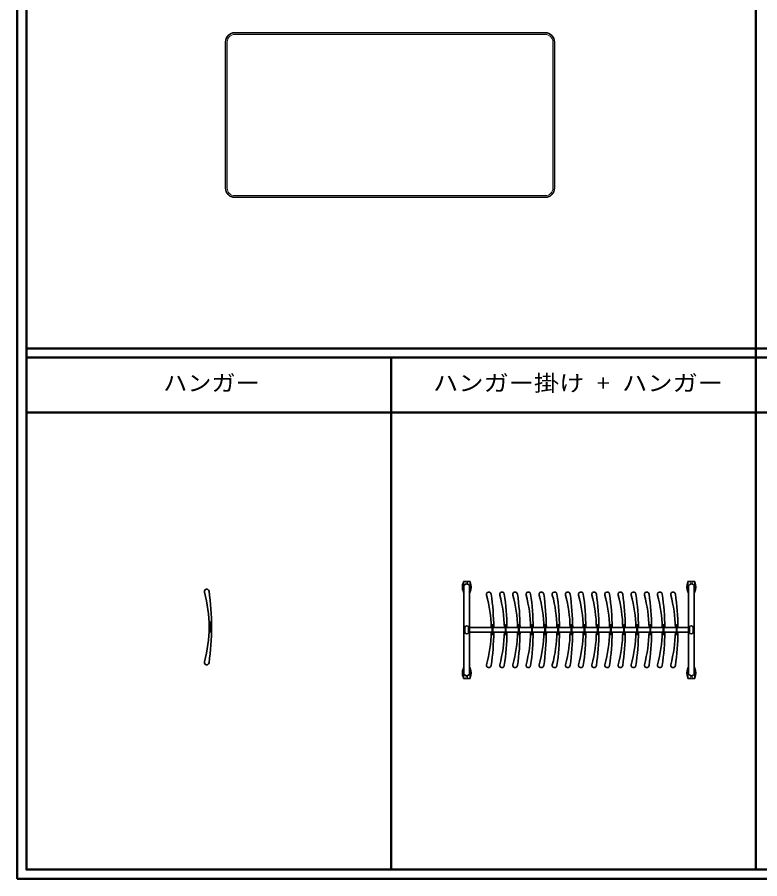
# Model space of a CAD drawing. Units: millimetres, scale not verified. Extents: x -27958 to 16946, y -4245 to 4259.
# Drawn here: x -6079 to -2015, y -4245 to 468 of the extents above; entities that cross this region are included whole.
import ezdxf
from ezdxf.enums import TextEntityAlignment as Align

# ---------------------------------------------------------------- set-up
doc = ezdxf.new("R2010")
doc.units = ezdxf.units.MM
doc.header["$LTSCALE"] = 30
doc.layers.add('0-0', color=7, linetype='Continuous', lineweight=35)
doc.layers.add('0-F', color=2, linetype='Continuous', lineweight=50)
doc.styles.add('ＭＳ 明朝', font='')
doc.styles.get('ＭＳ 明朝').set_extended_font_data('MS Mincho')

msp = doc.modelspace()

# ---------------------------------------------------------------- linework, layer by layer
at = {"layer": '0-0'}
for p, q in [((-3188.95, 382.96), (-4888.95, 382.96)), ((-4938.95, 332.96), (-4938.95, -467.04)), ((-3138.95, -467.04), (-3138.95, 332.96)), ((-4888.95, -517.04), (-3188.95, -517.04)), ((-3637.66, -2679.56), (-3637.66, -2619.56)), ((-3637.66, -2619.56), (-3622.16, -2619.56)), ((-3615.16, -2619.56), (-3599.66, -2619.56)), ((-3599.66, -2619.56), (-3599.66, -2679.56)), ((-2408.78, -2679.56), (-2408.78, -2619.56)), ((-2408.78, -2619.56), (-2393.28, -2619.56)), ((-2386.28, -2619.56), (-2370.78, -2619.56)), ((-2370.78, -2619.56), (-2370.78, -2679.56)), ((-3635.1, -2679.56), (-3637.66, -2679.56)), ((-3635.1, -2642.42), (-3635.1, -3058.56)), ((-3603.1, -2870.99), (-3603.1, -2642.42)), ((-3599.66, -2679.56), (-3603.1, -2679.56)), ((-2406.22, -2679.56), (-2408.78, -2679.56)), ((-2406.22, -2870.99), (-2406.22, -2642.42)), ((-2374.22, -2642.42), (-2374.22, -3124.57)), ((-2370.78, -2679.56), (-2374.22, -2679.56)), ((-5023.67, -2842.88), (-5023.67, -2892.88)), ((-5020.67, -2892.88), (-5020.67, -2842.88)), ((-3628.66, -2870.99), (-3628.66, -2895.99)), ((-3604.66, -2870.99), (-3479.7, -2870.99)), ((-3479.7, -2858.49), (-3479.7, -2908.49)), ((-3476.7, -2908.49), (-3476.7, -2858.49)), ((-3476.7, -2870.99), (-3407.7, -2870.99)), ((-3407.7, -2858.49), (-3407.7, -2908.49)), ((-3404.7, -2908.49), (-3404.7, -2858.49)), ((-3404.7, -2870.99), (-3335.7, -2870.99)), ((-3335.7, -2858.49), (-3335.7, -2908.49)), ((-3332.7, -2908.49), (-3332.7, -2858.49)), ((-3332.7, -2870.99), (-3263.7, -2870.99)), ((-3263.7, -2858.49), (-3263.7, -2908.49)), ((-3260.7, -2908.49), (-3260.7, -2858.49)), ((-3260.7, -2870.99), (-3191.7, -2870.99)), ((-3191.7, -2858.49), (-3191.7, -2908.49)), ((-3188.7, -2908.49), (-3188.7, -2858.49)), ((-3188.7, -2870.99), (-3119.7, -2870.99)), ((-3119.7, -2858.49), (-3119.7, -2908.49)), ((-3116.7, -2908.49), (-3116.7, -2858.49)), ((-3116.7, -2870.99), (-3047.7, -2870.99)), ((-3047.7, -2858.49), (-3047.7, -2908.49)), ((-3044.7, -2908.49), (-3044.7, -2858.49)), ((-3044.7, -2870.99), (-2975.7, -2870.99)), ((-2975.7, -2858.49), (-2975.7, -2908.49)), ((-2972.7, -2908.49), (-2972.7, -2858.49)), ((-2972.7, -2870.99), (-2903.7, -2870.99)), ((-2903.7, -2858.49), (-2903.7, -2908.49)), ((-2900.7, -2908.49), (-2900.7, -2858.49)), ((-2900.7, -2870.99), (-2831.7, -2870.99)), ((-2831.7, -2858.49), (-2831.7, -2908.49)), ((-2828.7, -2908.49), (-2828.7, -2858.49)), ((-2828.7, -2870.99), (-2759.7, -2870.99)), ((-2759.7, -2858.49), (-2759.7, -2908.49)), ((-2756.7, -2908.49), (-2756.7, -2858.49)), ((-2756.7, -2870.99), (-2687.7, -2870.99)), ((-2687.7, -2858.49), (-2687.7, -2908.49)), ((-2684.7, -2908.49), (-2684.7, -2858.49)), ((-2684.7, -2870.99), (-2615.7, -2870.99)), ((-2615.7, -2858.49), (-2615.7, -2908.49)), ((-2612.7, -2908.49), (-2612.7, -2858.49)), ((-2612.7, -2870.99), (-2543.7, -2870.99)), ((-2543.7, -2858.49), (-2543.7, -2908.49)), ((-2540.7, -2908.49), (-2540.7, -2858.49)), ((-2540.7, -2870.99), (-2471.7, -2870.99)), ((-2471.7, -2858.49), (-2471.7, -2908.49)), ((-2468.7, -2908.49), (-2468.7, -2858.49)), ((-2468.7, -2870.99), (-2404.66, -2870.99)), ((-2380.66, -2870.99), (-2380.66, -2895.99)), ((-3604.66, -2895.99), (-3479.7, -2895.99)), ((-3603.1, -2895.99), (-3603.1, -3124.57)), ((-3476.7, -2895.99), (-3407.7, -2895.99)), ((-3404.7, -2895.99), (-3335.7, -2895.99)), ((-3332.7, -2895.99), (-3263.7, -2895.99)), ((-3260.7, -2895.99), (-3191.7, -2895.99)), ((-3188.7, -2895.99), (-3119.7, -2895.99)), ((-3116.7, -2895.99), (-3047.7, -2895.99)), ((-3044.7, -2895.99), (-2975.7, -2895.99)), ((-2972.7, -2895.99), (-2903.7, -2895.99)), ((-2900.7, -2895.99), (-2831.7, -2895.99)), ((-2828.7, -2895.99), (-2759.7, -2895.99)), ((-2756.7, -2895.99), (-2687.7, -2895.99)), ((-2684.7, -2895.99), (-2615.7, -2895.99)), ((-2612.7, -2895.99), (-2543.7, -2895.99)), ((-2540.7, -2895.99), (-2471.7, -2895.99)), ((-2468.7, -2895.99), (-2404.66, -2895.99)), ((-2406.22, -2895.99), (-2406.22, -3124.57)), ((-3635.1, -3058.73), (-3635.1, -3124.57)), ((-3637.66, -3089.56), (-3637.66, -3149.56)), ((-3635.1, -3089.56), (-3637.66, -3089.56)), ((-3599.66, -3089.56), (-3603.1, -3089.56)), ((-3599.66, -3149.56), (-3599.66, -3089.56)), ((-2406.22, -3089.56), (-2408.78, -3089.56)), ((-2370.78, -3089.56), (-2374.22, -3089.56)), ((-2370.78, -3149.56), (-2370.78, -3089.56)), ((-3637.66, -3149.56), (-3622.16, -3149.56)), ((-3615.16, -3149.56), (-3599.66, -3149.56)), ((-2386.28, -3149.56), (-2370.78, -3149.56))]:
    msp.add_line(p, q, dxfattribs=at)
at = {"layer": '0-0', "color": 4, "lineweight": 18}
for p, q in [((-4929.95, 332.96), (-4929.95, -467.04)), ((-3188.95, 373.96), (-4888.95, 373.96)), ((-3147.95, -467.04), (-3147.95, 332.96)), ((-4888.95, -508.04), (-3188.95, -508.04))]:
    msp.add_line(p, q, dxfattribs=at)
for points in [[(-3622.16, -2617.56), (-3615.16, -2617.56), (-3615.16, -2631.56), (-3622.16, -2631.56)], [(-2393.28, -2617.56), (-2386.28, -2617.56), (-2386.28, -2631.56), (-2393.28, -2631.56)], [(-3628.66, -2875.99), (-3628.66, -2890.99), (-3630.16, -2890.99), (-3630.16, -2875.99)], [(-2380.66, -2875.99), (-2380.66, -2890.99), (-2379.16, -2890.99), (-2379.16, -2875.99)], [(-3622.16, -3151.56), (-3615.16, -3151.56), (-3615.16, -3137.56), (-3622.16, -3137.56)], [(-2393.28, -3151.56), (-2386.28, -3151.56), (-2386.28, -3137.56), (-2393.28, -3137.56)]]:
    msp.add_lwpolyline(points, close=True, dxfattribs=at)
at = {"layer": '0-0'}
for points in [[(-3608.66, -2899.99), (-3604.66, -2899.99), (-3604.66, -2866.99), (-3608.66, -2866.99)], [(-2400.66, -2866.99), (-2400.66, -2899.99), (-2404.66, -2899.99), (-2404.66, -2866.99)]]:
    msp.add_lwpolyline(points, close=True, dxfattribs=at)
msp.add_lwpolyline([(-2408.78, -3089.56), (-2408.78, -3149.56), (-2393.28, -3149.56)], dxfattribs=at)
for centre, radius, start, end in [((-4888.95, 332.96), 50, 90, 180), ((-3188.95, 332.96), 50, 0, 90), ((-4888.95, -467.04), 50, 180, 270), ((-3188.95, -467.04), 50, 270, 0), ((-3577.66, -2649.56), 65, 157.38014, 202.61986), ((-3619.1, -2650.22), 17.8, 25.98923, 154.01077), ((-3659.66, -2649.56), 65, 337.38014, 22.61986), ((-2348.78, -2649.56), 65, 157.38014, 202.61986), ((-2389.34, -2650.22), 17.8, 25.98923, 154.01077), ((-2430.78, -2649.56), 65, 337.38014, 22.61986), ((-5042.17, -2673.88), 13, 8.25518, 195.26666), ((-5752.94, -2867.88), 723.77, 344.73334, 15.26666), ((-6379.32, -2867.88), 1364.14, 351.74482, 8.25518), ((-3498.2, -2689.49), 13, 8.25518, 195.26666), ((-3426.2, -2689.49), 13, 8.25518, 195.26666), ((-3354.2, -2689.49), 13, 8.25518, 195.26666), ((-3282.2, -2689.49), 13, 8.25518, 195.26666), ((-3210.2, -2689.49), 13, 8.25518, 195.26666), ((-3138.2, -2689.49), 13, 8.25518, 195.26666), ((-3066.2, -2689.49), 13, 8.25518, 195.26666), ((-2994.2, -2689.49), 13, 8.25518, 195.26666), ((-2922.2, -2689.49), 13, 8.25518, 195.26666), ((-2850.2, -2689.49), 13, 8.25518, 195.26666), ((-2778.2, -2689.49), 13, 8.25518, 195.26666), ((-2706.2, -2689.49), 13, 8.25518, 195.26666), ((-2634.2, -2689.49), 13, 8.25518, 195.26666), ((-2562.2, -2689.49), 13, 8.25518, 195.26666), ((-2490.2, -2689.49), 13, 8.25518, 195.26666), ((-4208.97, -2883.49), 723.77, 0.98959, 15.26666), ((-4835.35, -2883.49), 1364.14, 0.52502, 8.25518), ((-4136.97, -2883.49), 723.77, 0.98959, 15.26666), ((-4763.35, -2883.49), 1364.14, 0.52502, 8.25518), ((-4064.97, -2883.49), 723.77, 0.98959, 15.26666), ((-4691.35, -2883.49), 1364.14, 0.52502, 8.25518), ((-3992.97, -2883.49), 723.77, 0.98959, 15.26666), ((-4619.35, -2883.49), 1364.14, 0.52502, 8.25518), ((-3920.97, -2883.49), 723.77, 0.98959, 15.26666), ((-4547.35, -2883.49), 1364.14, 0.52502, 8.25518), ((-3848.97, -2883.49), 723.77, 0.98959, 15.26666), ((-4475.35, -2883.49), 1364.14, 0.52502, 8.25518), ((-3776.97, -2883.49), 723.77, 0.98959, 15.26666), ((-4403.35, -2883.49), 1364.14, 0.52502, 8.25518), ((-3704.97, -2883.49), 723.77, 0.98959, 15.26666), ((-4331.35, -2883.49), 1364.14, 0.52502, 8.25518), ((-3632.97, -2883.49), 723.77, 0.98959, 15.26666), ((-4259.35, -2883.49), 1364.14, 0.52502, 8.25518), ((-3560.97, -2883.49), 723.77, 0.98959, 15.26666), ((-4187.35, -2883.49), 1364.14, 0.52502, 8.25518), ((-3488.97, -2883.49), 723.77, 0.98959, 15.26666), ((-4115.35, -2883.49), 1364.14, 0.52502, 8.25518), ((-3416.97, -2883.49), 723.77, 0.98959, 15.26666), ((-4043.35, -2883.49), 1364.14, 0.52502, 8.25518), ((-3344.97, -2883.49), 723.77, 0.98959, 15.26666), ((-3971.35, -2883.49), 1364.14, 0.52502, 8.25518), ((-3272.97, -2883.49), 723.77, 0.98959, 15.26666), ((-3899.35, -2883.49), 1364.14, 0.52502, 8.25518), ((-3200.97, -2883.49), 723.77, 0.98959, 15.26666), ((-3827.35, -2883.49), 1364.14, 0.52502, 8.25518), ((-5022.17, -2842.88), 2.5, 306.8699, 233.1301), ((-5022.17, -2842.88), 1.5, 0, 180), ((-3618.66, -2870.99), 10, 0, 180), ((-3478.2, -2858.49), 2.5, 306.8699, 233.1301), ((-3478.2, -2858.49), 1.5, 0, 180), ((-3406.2, -2858.49), 2.5, 306.8699, 233.1301), ((-3406.2, -2858.49), 1.5, 0, 180), ((-3334.2, -2858.49), 2.5, 306.8699, 233.1301), ((-3334.2, -2858.49), 1.5, 0, 180), ((-3262.2, -2858.49), 2.5, 306.8699, 233.1301), ((-3262.2, -2858.49), 1.5, 0, 180), ((-3190.2, -2858.49), 2.5, 306.8699, 233.1301), ((-3190.2, -2858.49), 1.5, 0, 180), ((-3118.2, -2858.49), 2.5, 306.8699, 233.1301), ((-3118.2, -2858.49), 1.5, 0, 180), ((-3046.2, -2858.49), 2.5, 306.8699, 233.1301), ((-3046.2, -2858.49), 1.5, 0, 180), ((-2974.2, -2858.49), 2.5, 306.8699, 233.1301), ((-2974.2, -2858.49), 1.5, 0, 180), ((-2902.2, -2858.49), 2.5, 306.8699, 233.1301), ((-2902.2, -2858.49), 1.5, 0, 180), ((-2830.2, -2858.49), 2.5, 306.8699, 233.1301), ((-2830.2, -2858.49), 1.5, 0, 180), ((-2758.2, -2858.49), 2.5, 306.8699, 233.1301), ((-2758.2, -2858.49), 1.5, 0, 180), ((-2686.2, -2858.49), 2.5, 306.8699, 233.1301), ((-2686.2, -2858.49), 1.5, 0, 180), ((-2614.2, -2858.49), 2.5, 306.8699, 233.1301), ((-2614.2, -2858.49), 1.5, 0, 180), ((-2542.2, -2858.49), 2.5, 306.8699, 233.1301), ((-2542.2, -2858.49), 1.5, 0, 180), ((-2470.2, -2858.49), 2.5, 306.8699, 233.1301), ((-2470.2, -2858.49), 1.5, 0, 180), ((-2390.66, -2870.99), 10, 0, 180), ((-5022.17, -2892.88), 1.5, 180, 0), ((-3618.66, -2895.99), 10, 180, 0), ((-4208.97, -2883.49), 723.77, 344.73334, 359.01041), ((-4835.35, -2883.49), 1364.14, 351.74482, 359.47498), ((-3478.2, -2908.49), 1.5, 180, 0), ((-4136.97, -2883.49), 723.77, 344.73334, 359.01041), ((-4763.35, -2883.49), 1364.14, 351.74482, 359.47498), ((-3406.2, -2908.49), 1.5, 180, 0), ((-4064.97, -2883.49), 723.77, 344.73334, 359.01041), ((-4691.35, -2883.49), 1364.14, 351.74482, 359.47498), ((-3334.2, -2908.49), 1.5, 180, 0), ((-3992.97, -2883.49), 723.77, 344.73334, 359.01041), ((-4619.35, -2883.49), 1364.14, 351.74482, 359.47498), ((-3262.2, -2908.49), 1.5, 180, 0), ((-3920.97, -2883.49), 723.77, 344.73334, 359.01041), ((-4547.35, -2883.49), 1364.14, 351.74482, 359.47498), ((-3190.2, -2908.49), 1.5, 180, 0), ((-3848.97, -2883.49), 723.77, 344.73334, 359.01041), ((-4475.35, -2883.49), 1364.14, 351.74482, 359.47498), ((-3118.2, -2908.49), 1.5, 180, 0), ((-3776.97, -2883.49), 723.77, 344.73334, 359.01041), ((-4403.35, -2883.49), 1364.14, 351.74482, 359.47498), ((-3046.2, -2908.49), 1.5, 180, 0), ((-3704.97, -2883.49), 723.77, 344.73334, 359.01041), ((-4331.35, -2883.49), 1364.14, 351.74482, 359.47498), ((-2974.2, -2908.49), 1.5, 180, 0), ((-3632.97, -2883.49), 723.77, 344.73334, 359.01041), ((-4259.35, -2883.49), 1364.14, 351.74482, 359.47498), ((-2902.2, -2908.49), 1.5, 180, 0), ((-3560.97, -2883.49), 723.77, 344.73334, 359.01041), ((-4187.35, -2883.49), 1364.14, 351.74482, 359.47498), ((-2830.2, -2908.49), 1.5, 180, 0), ((-3488.97, -2883.49), 723.77, 344.73334, 359.01041), ((-4115.35, -2883.49), 1364.14, 351.74482, 359.47498), ((-2758.2, -2908.49), 1.5, 180, 0), ((-3416.97, -2883.49), 723.77, 344.73334, 359.01041), ((-4043.35, -2883.49), 1364.14, 351.74482, 359.47498), ((-2686.2, -2908.49), 1.5, 180, 0), ((-3344.97, -2883.49), 723.77, 344.73334, 359.01041), ((-3971.35, -2883.49), 1364.14, 351.74482, 359.47498), ((-2614.2, -2908.49), 1.5, 180, 0), ((-3272.97, -2883.49), 723.77, 344.73334, 359.01041), ((-3899.35, -2883.49), 1364.14, 351.74482, 359.47498), ((-2542.2, -2908.49), 1.5, 180, 0), ((-3200.97, -2883.49), 723.77, 344.73334, 359.01041), ((-3827.35, -2883.49), 1364.14, 351.74482, 359.47498), ((-2470.2, -2908.49), 1.5, 180, 0), ((-2390.66, -2895.99), 10, 180, 0), ((-5042.17, -3061.88), 13, 164.73334, 351.74482), ((-3577.66, -3119.56), 65, 157.38014, 202.61986), ((-3659.66, -3119.56), 65, 337.38014, 22.61986), ((-3498.2, -3077.49), 13, 164.73334, 351.74482), ((-3426.2, -3077.49), 13, 164.73334, 351.74482), ((-3354.2, -3077.49), 13, 164.73334, 351.74482), ((-3282.2, -3077.49), 13, 164.73334, 351.74482), ((-3210.2, -3077.49), 13, 164.73334, 351.74482), ((-3138.2, -3077.49), 13, 164.73334, 351.74482), ((-3066.2, -3077.49), 13, 164.73334, 351.74482), ((-2994.2, -3077.49), 13, 164.73334, 351.74482), ((-2922.2, -3077.49), 13, 164.73334, 351.74482), ((-2850.2, -3077.49), 13, 164.73334, 351.74482), ((-2778.2, -3077.49), 13, 164.73334, 351.74482), ((-2706.2, -3077.49), 13, 164.73334, 351.74482), ((-2634.2, -3077.49), 13, 164.73334, 351.74482), ((-2562.2, -3077.49), 13, 164.73334, 351.74482), ((-2490.2, -3077.49), 13, 164.73334, 351.74482), ((-2348.78, -3119.56), 65, 157.38014, 202.61986), ((-2430.78, -3119.56), 65, 337.38014, 22.61986), ((-3619.1, -3116.77), 17.8, 205.98923, 334.01077), ((-2389.34, -3116.77), 17.8, 205.98923, 334.01077)]:
    msp.add_arc(centre, radius, start, end, dxfattribs=at)
at = {"layer": '0-0', "color": 4, "lineweight": 18}
for centre, start, end in [((-4888.95, 332.96), 90, 180), ((-3188.95, 332.96), 0, 90), ((-4888.95, -467.04), 180, 270), ((-3188.95, -467.04), 270, 0)]:
    msp.add_arc(centre, 41, start, end, dxfattribs=at)
at = {"layer": '0-F'}
for p, q in [((-6079.11, -4245.37), (-6079.11, 4259.26)), ((-2037.49, -4195.37), (-2037.49, 4209.26)), ((-6029.11, -1343.83), (5945.76, -1343.83)), ((-6029.11, -1393.83), (5945.76, -1393.83)), ((-4033.3, -4195.37), (-4033.3, -1393.83)), ((-6029.11, -1693.83), (5945.76, -1693.83))]:
    msp.add_line(p, q, dxfattribs=at)
msp.add_lwpolyline([(5995.76, 4259.26), (5995.76, -4245.37), (-6079.11, -4245.37)], dxfattribs=at)
msp.add_lwpolyline([(-6029.11, 4209.26), (5945.76, 4209.26), (5945.76, -4195.37), (-6029.11, -4195.37)], close=True, dxfattribs=at)

# ---------------------------------------------------------------- texts
at = {"layer": '0-0', "style": 'ＭＳ 明朝'}
for s, width, p in [('ハンガー', 1.1, (-5280.29, -1603.76)), ('ハンガー掛け + ハンガー', 1.15, (-3803.3, -1603.76))]:
    msp.add_text(s, height=87.98, dxfattribs=dict(at, width=width)).set_placement(p, align=Align.BOTTOM_LEFT)

doc.saveas('drawing.dxf')
